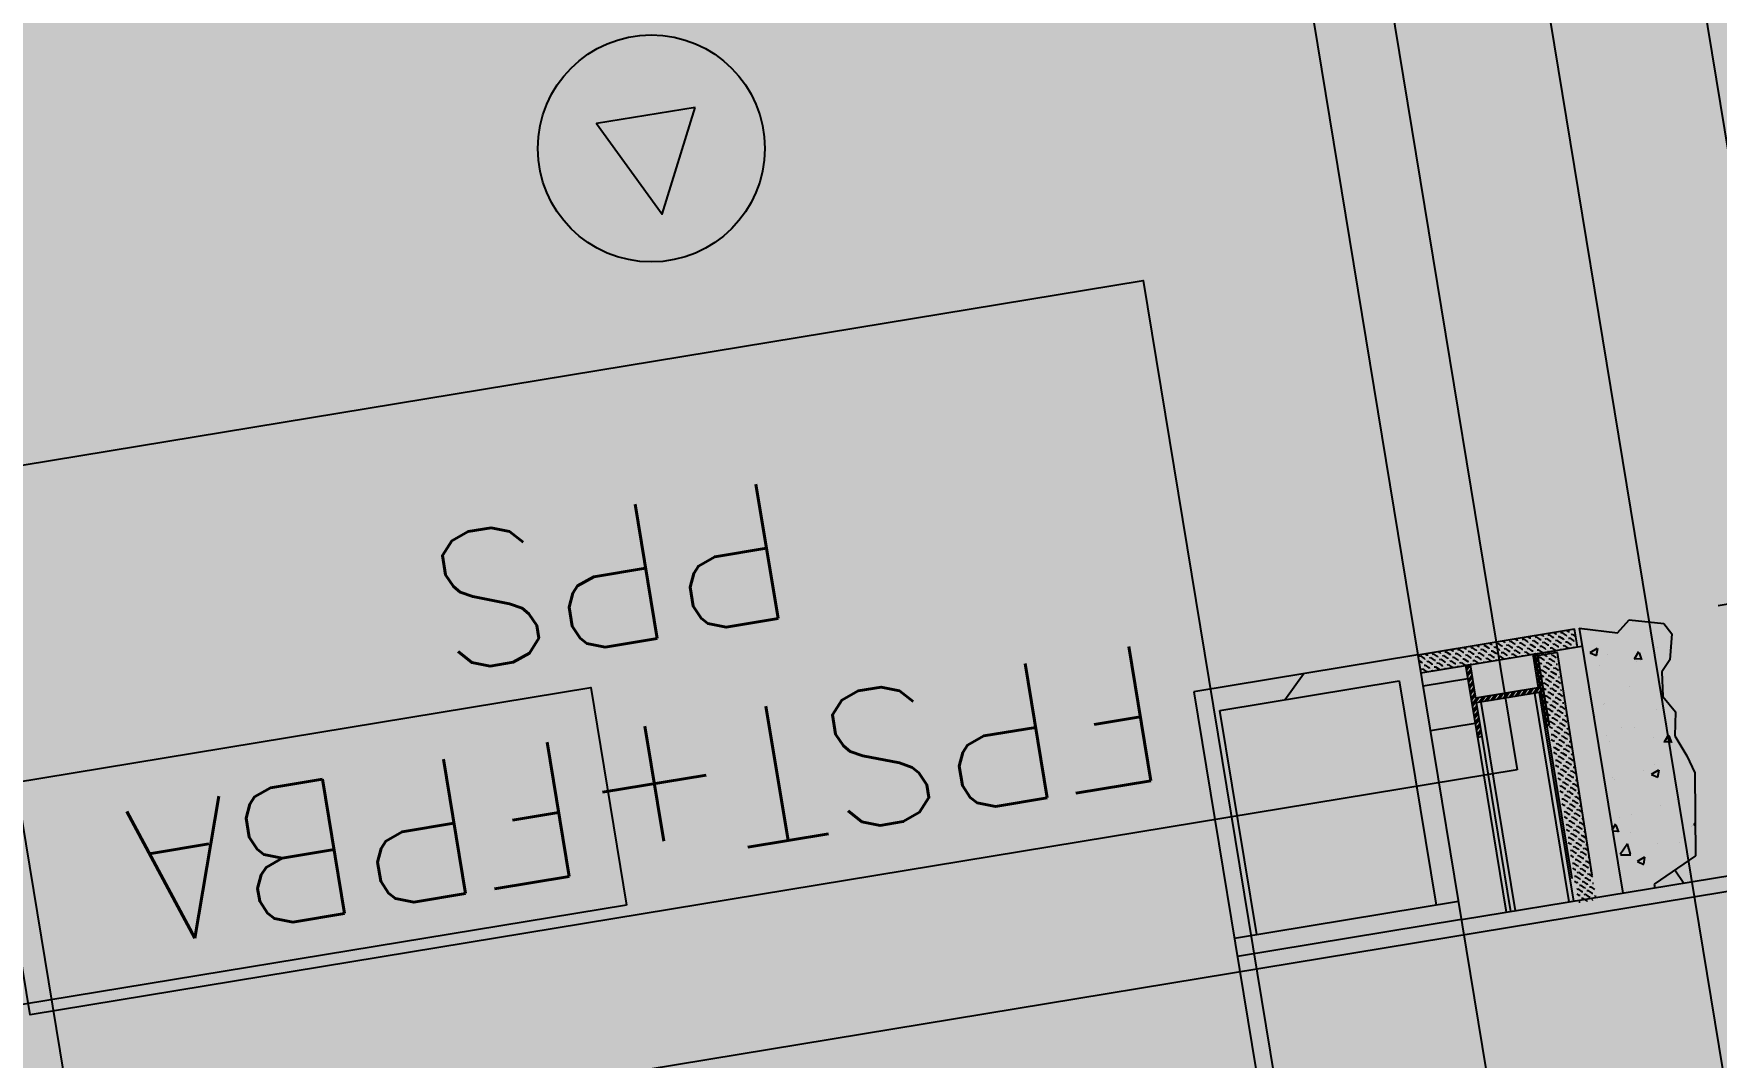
# Model space of a CAD drawing. Header units: millimetres. Extents: x 33240 to 33395, y 51607 to 51720.
# Drawn here: x 33275.736 to 33277.59, y 51683.737 to 51684.864 of the extents above; entities that cross this region are included whole.
import ezdxf
from ezdxf.enums import TextEntityAlignment as Align

# ---------------------------------------------------------------- set-up
doc = ezdxf.new("R2010")
doc.units = ezdxf.units.MM
doc.header["$LTSCALE"] = 0.3
doc.header["$MEASUREMENT"] = 0
doc.header["$PDMODE"] = 34
doc.header["$PDSIZE"] = 0.3
doc.linetypes.add('ACAD_ISO04W100', pattern=[30, 24, -3, 0, -3])
doc.layers.get('0').update_dxf_attribs({"linetype": 'CONTINUOUS'})
doc.layers.get('DEFPOINTS').update_dxf_attribs({"linetype": 'CONTINUOUS'})
for name, color, linetype in [('07-REVT-SOL', 8, 'CONTINUOUS'), ('08-EQUI-MEUBLE-PROJ-01', 11, 'CONTINUOUS'), ('09-COT-MEUBLE-01', 4, 'CONTINUOUS'), ('10-ANN-TEXTE', 3, 'CONTINUOUS'), ('15-PLAF-TECHN-TEMPORAIRE', 113, 'CONTINUOUS')]:
    doc.layers.add(name, color=color, linetype=linetype)
doc.styles.add('ANN', font='romans.shx')
doc.styles.add('COT', font='romans.shx')
doc.dimstyles.new('COT-MEUBLE-50eme', dxfattribs={"dimtxt": 0.12, "dimasz": 0.11, "dimexe": 0, "dimexo": 0, "dimgap": 0.05, "dimtad": 1, "dimzin": 4, "dimdsep": 46, "dimtxsty": 'COT', "dimblk1": 'COTBLOC', "dimblk2": 'COTBLOC', "dimsah": 1, "dimcen": -0.1, "dimse1": 1, "dimse2": 1, "dimadec": 0, "dimazin": 0, "dimtfac": 1, "dimtmove": 2, "dimatfit": 3, "dimldrblk": 'COTBLOC', "dimfxl": 1, "dimtolj": 1, "dimarcsym": 0})

# ---------------------------------------------------------------- blocks, each defined once
blk = doc.blocks.new('COTBLOC')
for p, q in [((0, -1.3608), (0, 1.3608)), ((-0.76, 0), (-0.99, 0)), ((0, 0), (-0.76, 0)), ((0, 0), (0.76, 0)), ((0.76, 0), (0.99, 0))]:
    blk.add_line(p, q)
at = {"const_width": 0.15}
blk.add_lwpolyline([(-0.1, 0, 1), (0.1, 0, 1)], format="xyb", close=True, dxfattribs=at)
blk = doc.blocks.new('*D226')
at = {"layer": '09-COT-MEUBLE-01', "color": 0, "lineweight": -2, "ltscale": 10}
blk.add_line((33277.5788, 51685.236), (33277.7218, 51684.3677), dxfattribs=at)
at = {"layer": 'DEFPOINTS', "color": 0, "ltscale": 10}
for p in [(33277.2599, 51685.295), (33277.7396, 51684.2591), (33277.4386, 51684.2096)]:
    blk.add_point(p, dxfattribs=at)
at = {"layer": '09-COT-MEUBLE-01', "color": 0, "lineweight": -2, "ltscale": 10, "xscale": 0.11, "yscale": 0.11, "zscale": 0.11}
for p, rotation in [((33277.5609, 51685.3445), 99.35057366828116), ((33277.7396, 51684.2591), 279.3505736682811)]:
    blk.add_blockref('COTBLOC', p, dxfattribs=dict(at, rotation=rotation))
at = {"layer": '09-COT-MEUBLE-01', "color": 0, "ltscale": 10, "insert": (33277.7588, 51684.8197), "char_height": 0.12, "attachment_point": 5, "rotation": 279.3506, "style": 'COT'}
blk.add_mtext('\\A1;1.10', dxfattribs=at)

msp = doc.modelspace()

# ---------------------------------------------------------------- hatches: boundary and pattern name
at = {"layer": '07-REVT-SOL'}
h = msp.add_hatch(dxfattribs=at)
h.set_pattern_fill('CROSS', color=30, style=0)
h.set_pattern_definition([(189.35057367, (57785.36794, 108093.83487), (-0.2060594638, -0.2872968802), [0.125, -0.375]), (279.35057367, (57785.29612, 108093.88639), (0.2872968802, -0.2060594638), [0.125, -0.375])])
edge = h.paths.add_edge_path()
edge.add_line((33283.3783, 51687.0822), (33282.6443, 51691.5402))
edge.add_line((33282.6443, 51691.5402), (33270.1624, 51689.4848))
edge.add_line((33270.1624, 51689.4848), (33272.7213, 51673.9442))
edge.add_line((33272.7213, 51673.9442), (33273.8232, 51674.1256))
edge.add_line((33273.8232, 51674.1256), (33273.4532, 51676.3726))
edge.add_line((33273.4532, 51676.3726), (33279.4392, 51677.3582))
edge.add_line((33279.4392, 51677.3582), (33280.4429, 51671.2631))
edge.add_line((33280.4429, 51671.2631), (33280.6933, 51669.7425))
edge.add_line((33280.6933, 51669.7425), (33287.1828, 51670.8111))
edge.add_arc((33295.4983, 51677.4321), 10.6295, 146.69633, 218.5278, ccw=False)
edge.add_line((33286.6145, 51683.2685), (33287.3226, 51684.3289))
edge.add_line((33287.3226, 51684.3289), (33288.3032, 51685.5277))
edge.add_line((33288.3032, 51685.5277), (33286.1987, 51687.5466))
edge.add_line((33286.1987, 51687.5466), (33283.3783, 51687.0822))

# ---------------------------------------------------------------- linework, layer by layer
at = {"layer": '08-EQUI-MEUBLE-PROJ-01', "ltscale": 0.8}
for p, q in [((33277.039, 51685.5283), (33277.7118, 51681.4422)), ((33277.3879, 51684.1786), (33277.3898, 51684.1813)), ((33277.3883, 51684.1764), (33277.3921, 51684.1816)), ((33277.4149, 51684.183), (33277.3902, 51684.1789)), ((33277.261, 51684.1803), (33277.0143, 51684.1397)), ((33277.3136, 51684.1687), (33277.3266, 51684.0898)), ((33277.3141, 51684.1655), (33277.3167, 51684.1692)), ((33277.3144, 51684.1633), (33277.3186, 51684.1691)), ((33277.3152, 51684.1589), (33277.3193, 51684.1646)), ((33277.3185, 51684.1695), (33277.3242, 51684.135)), ((33277.3876, 51684.1809), (33277.3937, 51684.1439)), ((33277.389, 51684.172), (33277.3932, 51684.1777)), ((33277.3894, 51684.1697), (33277.3935, 51684.1755)), ((33277.3901, 51684.1653), (33277.3942, 51684.1711)), ((33277.3902, 51684.1789), (33277.4305, 51683.9342)), ((33277.3905, 51684.1631), (33277.3946, 51684.1688)), ((33277.3912, 51684.1587), (33277.3953, 51684.1644)), ((33277.043, 51684.1191), (33277.2404, 51684.1516)), ((33277.1146, 51684.1309), (33277.1352, 51684.1596)), ((33277.2404, 51684.1516), (33277.281, 51683.9049)), ((33277.316, 51684.1539), (33277.2667, 51684.1458)), ((33277.3155, 51684.1567), (33277.3197, 51684.1624)), ((33277.3163, 51684.1522), (33277.3204, 51684.158)), ((33277.3166, 51684.15), (33277.3208, 51684.1558)), ((33277.3174, 51684.1456), (33277.3215, 51684.1513)), ((33277.3177, 51684.1434), (33277.3219, 51684.1491)), ((33277.3185, 51684.1389), (33277.3226, 51684.1447)), ((33277.3903, 51684.1383), (33277.3979, 51684.1489)), ((33277.3916, 51684.1565), (33277.3957, 51684.1622)), ((33277.3923, 51684.152), (33277.3964, 51684.1578)), ((33277.3927, 51684.1498), (33277.3968, 51684.1556)), ((33277.3934, 51684.1454), (33277.3975, 51684.1511)), ((33277.3945, 51684.1387), (33277.3986, 51684.1445)), ((33277.0143, 51684.1397), (33277.1605, 51683.2517)), ((33277.3188, 51684.1367), (33277.3229, 51684.1425)), ((33277.3196, 51684.1323), (33277.3237, 51684.138)), ((33277.3199, 51684.1301), (33277.324, 51684.1358)), ((33277.3206, 51684.1256), (33277.3257, 51684.1327)), ((33277.321, 51684.1234), (33277.3279, 51684.1331)), ((33277.3242, 51684.135), (33277.3246, 51684.1325)), ((33277.3937, 51684.1439), (33277.3246, 51684.1325)), ((33277.3945, 51684.139), (33277.3254, 51684.1276)), ((33277.3254, 51684.1276), (33277.3315, 51684.0906)), ((33277.3282, 51684.1281), (33277.3324, 51684.1338)), ((33277.3303, 51684.1284), (33277.3682, 51683.8985)), ((33277.3305, 51684.1284), (33277.3346, 51684.1342)), ((33277.3349, 51684.1292), (33277.339, 51684.1349)), ((33277.3371, 51684.1295), (33277.3412, 51684.1353)), ((33277.3415, 51684.1302), (33277.3456, 51684.136)), ((33277.3437, 51684.1306), (33277.3479, 51684.1364)), ((33277.3482, 51684.1313), (33277.3523, 51684.1371)), ((33277.3504, 51684.1317), (33277.3545, 51684.1375)), ((33277.3548, 51684.1324), (33277.3589, 51684.1382)), ((33277.357, 51684.1328), (33277.3612, 51684.1385)), ((33277.3615, 51684.1335), (33277.3656, 51684.1393)), ((33277.3637, 51684.1339), (33277.3678, 51684.1396)), ((33277.3681, 51684.1346), (33277.3722, 51684.1404)), ((33277.3703, 51684.135), (33277.3744, 51684.1407)), ((33277.3748, 51684.1357), (33277.3789, 51684.1415)), ((33277.377, 51684.1361), (33277.3811, 51684.1418)), ((33277.3814, 51684.1368), (33277.3855, 51684.1426)), ((33277.3836, 51684.1372), (33277.3877, 51684.1429)), ((33277.388, 51684.1379), (33277.3922, 51684.1437)), ((33277.3895, 51684.1382), (33277.4274, 51683.9083)), ((33277.3945, 51684.139), (33277.4006, 51684.102)), ((33277.3949, 51684.1365), (33277.399, 51684.1423)), ((33277.3956, 51684.1321), (33277.3997, 51684.1378)), ((33277.396, 51684.1299), (33277.4001, 51684.1356)), ((33277.3967, 51684.1254), (33277.4008, 51684.1312)), ((33277.3971, 51684.1232), (33277.4012, 51684.129)), ((33277.0836, 51683.8724), (33277.043, 51684.1191)), ((33277.3217, 51684.119), (33277.3259, 51684.1247)), ((33277.3221, 51684.1168), (33277.3262, 51684.1225)), ((33277.3228, 51684.1124), (33277.327, 51684.1181)), ((33277.3232, 51684.1101), (33277.3273, 51684.1159)), ((33277.3239, 51684.1057), (33277.3281, 51684.1115)), ((33277.3243, 51684.1035), (33277.3284, 51684.1092)), ((33277.3978, 51684.1188), (33277.4019, 51684.1245)), ((33277.3982, 51684.1166), (33277.4023, 51684.1223)), ((33277.3989, 51684.1122), (33277.403, 51684.1179)), ((33277.3992, 51684.1099), (33277.4034, 51684.1157)), ((33277.4, 51684.1055), (33277.4041, 51684.1113)), ((33277.4003, 51684.1033), (33277.4045, 51684.109)), ((33277.3241, 51684.1046), (33277.2748, 51684.0965)), ((33277.325, 51684.0991), (33277.3291, 51684.1048)), ((33277.3254, 51684.0969), (33277.3295, 51684.1026)), ((33277.3261, 51684.0924), (33277.3302, 51684.0982)), ((33277.3265, 51684.0902), (33277.3306, 51684.096)), ((33277.3266, 51684.0898), (33277.3315, 51684.0906)), ((33277.3266, 51684.0898), (33277.3583, 51683.8969)), ((33277.3306, 51684.0904), (33277.3313, 51684.0915)), ((33277.3315, 51684.0906), (33277.3632, 51683.8977)), ((33277.4006, 51684.102), (33277.4055, 51684.1028)), ((33277.4006, 51684.102), (33277.4323, 51683.9091)), ((33277.4037, 51684.1025), (33277.4052, 51684.1046)), ((33277.3091, 51683.8888), (33277.6545, 51683.9457)), ((33277.059, 51683.8684), (33277.3057, 51683.909)), ((33277.0622, 51683.8486), (33277.3089, 51683.8892))]:
    msp.add_line(p, q, dxfattribs=at)
at = {"layer": '08-EQUI-MEUBLE-PROJ-01', "color": 8, "ltscale": 0.8}
for p, q in [((33277.4809, 51684.2046), (33277.4939, 51684.2187)), ((33277.4939, 51684.2187), (33277.5319, 51684.2149)), ((33277.261, 51684.1803), (33277.4336, 51684.2088)), ((33277.3824, 51684.2003), (33277.3843, 51684.199)), ((33277.3902, 51684.1999), (33277.3914, 51684.2001)), ((33277.3914, 51684.2002), (33277.3955, 51684.1972)), ((33277.3966, 51684.2027), (33277.3984, 51684.2013)), ((33277.3985, 51684.2013), (33277.3998, 51684.2015)), ((33277.4043, 51684.2022), (33277.4056, 51684.2024)), ((33277.4055, 51684.2025), (33277.4097, 51684.1995)), ((33277.4097, 51684.1995), (33277.411, 51684.1997)), ((33277.4108, 51684.205), (33277.4126, 51684.2037)), ((33277.4127, 51684.2036), (33277.4139, 51684.2038)), ((33277.4156, 51684.2004), (33277.4168, 51684.2006)), ((33277.4167, 51684.2007), (33277.4209, 51684.1978)), ((33277.4185, 51684.2045), (33277.4198, 51684.2048)), ((33277.4197, 51684.2048), (33277.4238, 51684.2019)), ((33277.4239, 51684.2018), (33277.4252, 51684.202)), ((33277.425, 51684.2073), (33277.4268, 51684.206)), ((33277.4269, 51684.2059), (33277.4281, 51684.2061)), ((33277.4297, 51684.2028), (33277.431, 51684.203)), ((33277.4309, 51684.203), (33277.4351, 51684.2001)), ((33277.4327, 51684.2069), (33277.4339, 51684.2071)), ((33277.4369, 51684.189), (33277.4336, 51684.2088)), ((33277.4339, 51684.2072), (33277.4339, 51684.2072)), ((33277.4386, 51684.2096), (33277.4866, 51683.918)), ((33277.4386, 51684.2096), (33277.4809, 51684.2046)), ((33277.5189, 51684.2007), (33277.5189, 51684.2007)), ((33277.5319, 51684.2149), (33277.5409, 51684.2034)), ((33277.5409, 51684.2034), (33277.5385, 51684.1748)), ((33277.261, 51684.1803), (33277.3103, 51684.1884)), ((33277.2642, 51684.1606), (33277.4369, 51684.189)), ((33277.2642, 51684.1606), (33277.4369, 51684.189)), ((33277.269, 51684.1816), (33277.2708, 51684.1803)), ((33277.2767, 51684.1812), (33277.278, 51684.1814)), ((33277.2779, 51684.1815), (33277.2821, 51684.1785)), ((33277.2832, 51684.184), (33277.285, 51684.1827)), ((33277.2851, 51684.1826), (33277.2863, 51684.1828)), ((33277.2909, 51684.1835), (33277.2922, 51684.1837)), ((33277.2921, 51684.1838), (33277.2962, 51684.1809)), ((33277.2974, 51684.1863), (33277.2992, 51684.185)), ((33277.2993, 51684.1849), (33277.3005, 51684.1851)), ((33277.3021, 51684.1817), (33277.3034, 51684.1819)), ((33277.3033, 51684.182), (33277.3075, 51684.1791)), ((33277.3051, 51684.1859), (33277.3064, 51684.1861)), ((33277.3063, 51684.1862), (33277.3104, 51684.1832)), ((33277.3105, 51684.1831), (33277.3117, 51684.1833)), ((33277.3115, 51684.1886), (33277.3134, 51684.1873)), ((33277.3134, 51684.1872), (33277.3147, 51684.1874)), ((33277.3163, 51684.1841), (33277.3176, 51684.1843)), ((33277.3175, 51684.1844), (33277.3216, 51684.1814)), ((33277.3193, 51684.1882), (33277.3205, 51684.1884)), ((33277.3205, 51684.1885), (33277.3246, 51684.1855)), ((33277.3217, 51684.1813), (33277.3229, 51684.1815)), ((33277.3247, 51684.1855), (33277.3259, 51684.1857)), ((33277.3257, 51684.191), (33277.3276, 51684.1897)), ((33277.3275, 51684.1823), (33277.3288, 51684.1825)), ((33277.3276, 51684.1896), (33277.3289, 51684.1898)), ((33277.3287, 51684.1826), (33277.3328, 51684.1796)), ((33277.3305, 51684.1864), (33277.3317, 51684.1866)), ((33277.3317, 51684.1867), (33277.3358, 51684.1837)), ((33277.3335, 51684.1905), (33277.3347, 51684.1907)), ((33277.3346, 51684.1908), (33277.3388, 51684.1879)), ((33277.3359, 51684.1837), (33277.3371, 51684.1839)), ((33277.3388, 51684.1878), (33277.3401, 51684.188)), ((33277.3399, 51684.1933), (33277.3417, 51684.192)), ((33277.3417, 51684.1846), (33277.343, 51684.1848)), ((33277.3418, 51684.1919), (33277.343, 51684.1921)), ((33277.3429, 51684.1849), (33277.347, 51684.182)), ((33277.3447, 51684.1887), (33277.3459, 51684.189)), ((33277.3459, 51684.189), (33277.35, 51684.1861)), ((33277.3471, 51684.1819), (33277.3483, 51684.1821)), ((33277.3476, 51684.1929), (33277.3489, 51684.1931)), ((33277.3488, 51684.1932), (33277.3529, 51684.1902)), ((33277.3501, 51684.186), (33277.3513, 51684.1862)), ((33277.3529, 51684.1828), (33277.3542, 51684.183)), ((33277.353, 51684.1901), (33277.3543, 51684.1903)), ((33277.3541, 51684.1957), (33277.3559, 51684.1943)), ((33277.3541, 51684.1831), (33277.3582, 51684.1802)), ((33277.3559, 51684.187), (33277.3571, 51684.1872)), ((33277.356, 51684.1942), (33277.3572, 51684.1945)), ((33277.3571, 51684.1872), (33277.3612, 51684.1843)), ((33277.3588, 51684.1911), (33277.3601, 51684.1913)), ((33277.36, 51684.1914), (33277.3642, 51684.1884)), ((33277.3613, 51684.1842), (33277.3625, 51684.1844)), ((33277.3618, 51684.1952), (33277.3631, 51684.1954)), ((33277.363, 51684.1955), (33277.3671, 51684.1925)), ((33277.3641, 51684.181), (33277.3654, 51684.1812)), ((33277.3642, 51684.1883), (33277.3655, 51684.1885)), ((33277.3653, 51684.1813), (33277.3695, 51684.1784)), ((33277.3671, 51684.1852), (33277.3684, 51684.1854)), ((33277.3672, 51684.1925), (33277.3684, 51684.1927)), ((33277.3682, 51684.198), (33277.3701, 51684.1967)), ((33277.3683, 51684.1855), (33277.3724, 51684.1825)), ((33277.3701, 51684.1966), (33277.3714, 51684.1968)), ((33277.3701, 51684.1893), (33277.3713, 51684.1895)), ((33277.3713, 51684.1896), (33277.3754, 51684.1866)), ((33277.3725, 51684.1824), (33277.3737, 51684.1826)), ((33277.373, 51684.1934), (33277.3743, 51684.1936)), ((33277.3742, 51684.1937), (33277.3783, 51684.1907)), ((33277.3754, 51684.1865), (33277.3767, 51684.1867)), ((33277.376, 51684.1975), (33277.3772, 51684.1977)), ((33277.3772, 51684.1978), (33277.3813, 51684.1949)), ((33277.3783, 51684.1834), (33277.3796, 51684.1836)), ((33277.3784, 51684.1907), (33277.3797, 51684.1909)), ((33277.3795, 51684.1837), (33277.3836, 51684.1807)), ((33277.3813, 51684.1875), (33277.3825, 51684.1877)), ((33277.3814, 51684.1948), (33277.3826, 51684.195)), ((33277.3825, 51684.1878), (33277.3866, 51684.1848)), ((33277.3842, 51684.1916), (33277.3855, 51684.1918)), ((33277.3843, 51684.1989), (33277.3856, 51684.1991)), ((33277.3854, 51684.1919), (33277.3896, 51684.189)), ((33277.3867, 51684.1847), (33277.3879, 51684.1849)), ((33277.3872, 51684.1957), (33277.3885, 51684.196)), ((33277.3876, 51684.1809), (33277.3925, 51684.1817)), ((33277.3884, 51684.196), (33277.3925, 51684.1931)), ((33277.3895, 51684.1816), (33277.3908, 51684.1818)), ((33277.3896, 51684.1889), (33277.3909, 51684.1891)), ((33277.3907, 51684.1819), (33277.3912, 51684.1815)), ((33277.3925, 51684.1857), (33277.3938, 51684.1859)), ((33277.3925, 51684.1817), (33277.4055, 51684.1028)), ((33277.3926, 51684.193), (33277.3938, 51684.1932)), ((33277.3937, 51684.186), (33277.3978, 51684.183)), ((33277.3955, 51684.1971), (33277.3968, 51684.1973)), ((33277.3955, 51684.1898), (33277.3967, 51684.19)), ((33277.3966, 51684.1901), (33277.4008, 51684.1872)), ((33277.397, 51684.1818), (33277.3982, 51684.182)), ((33277.3979, 51684.1829), (33277.3991, 51684.1832)), ((33277.3981, 51684.1819), (33277.4022, 51684.179)), ((33277.3984, 51684.194), (33277.3997, 51684.1942)), ((33277.3996, 51684.1942), (33277.4037, 51684.1913)), ((33277.4008, 51684.1871), (33277.4021, 51684.1873)), ((33277.4014, 51684.1981), (33277.4026, 51684.1983)), ((33277.4026, 51684.1984), (33277.4067, 51684.1954)), ((33277.4037, 51684.1839), (33277.405, 51684.1841)), ((33277.4038, 51684.1912), (33277.4051, 51684.1914)), ((33277.4044, 51684.1837), (33277.4052, 51684.1831)), ((33277.4049, 51684.1842), (33277.4054, 51684.1838)), ((33277.4053, 51684.1831), (33277.4066, 51684.1833)), ((33277.4067, 51684.188), (33277.4079, 51684.1882)), ((33277.4068, 51684.1953), (33277.408, 51684.1955)), ((33277.4079, 51684.1883), (33277.412, 51684.1854)), ((33277.4096, 51684.1922), (33277.4109, 51684.1924)), ((33277.4108, 51684.1925), (33277.415, 51684.1895)), ((33277.4111, 51684.1841), (33277.4123, 51684.1843)), ((33277.4121, 51684.1853), (33277.4133, 51684.1855)), ((33277.4123, 51684.1842), (33277.4124, 51684.1842)), ((33277.4126, 51684.1963), (33277.4138, 51684.1965)), ((33277.4138, 51684.1966), (33277.4179, 51684.1936)), ((33277.4531, 51683.9379), (33277.4149, 51684.183)), ((33277.415, 51684.1894), (33277.4163, 51684.1896)), ((33277.4179, 51684.1862), (33277.4191, 51684.1864)), ((33277.418, 51684.1935), (33277.4192, 51684.1937)), ((33277.4191, 51684.1865), (33277.4196, 51684.1862)), ((33277.4209, 51684.1977), (33277.4222, 51684.1979)), ((33277.4209, 51684.1904), (33277.4221, 51684.1906)), ((33277.422, 51684.1907), (33277.4262, 51684.1877)), ((33277.4238, 51684.1945), (33277.4251, 51684.1947)), ((33277.425, 51684.1948), (33277.4291, 51684.1918)), ((33277.4262, 51684.1876), (33277.4275, 51684.1878)), ((33277.4268, 51684.1986), (33277.428, 51684.1988)), ((33277.428, 51684.1989), (33277.4321, 51684.196)), ((33277.4292, 51684.1917), (33277.4304, 51684.1919)), ((33277.4321, 51684.1886), (33277.4333, 51684.1888)), ((33277.4322, 51684.1959), (33277.4334, 51684.1961)), ((33277.4333, 51684.1889), (33277.4338, 51684.1885)), ((33277.435, 51684.1927), (33277.4363, 51684.1929)), ((33277.4362, 51684.193), (33277.4362, 51684.193)), ((33277.4369, 51684.189), (33277.4418, 51684.1898)), ((33277.4508, 51684.1829), (33277.459, 51684.1877)), ((33277.4508, 51684.1827), (33277.4577, 51684.1795)), ((33277.4578, 51684.1796), (33277.4591, 51684.1876)), ((33277.4996, 51684.1759), (33277.5044, 51684.1841)), ((33277.5077, 51684.175), (33277.505, 51684.1826)), ((33277.5248, 51684.1889), (33277.5248, 51684.1889)), ((33277.5378, 51684.1885), (33277.5378, 51684.1885)), ((33277.262, 51684.1742), (33277.2649, 51684.1721)), ((33277.2626, 51684.1789), (33277.2638, 51684.1791)), ((33277.263, 51684.168), (33277.2633, 51684.1681)), ((33277.2638, 51684.1792), (33277.2679, 51684.1762)), ((33277.2642, 51684.1606), (33277.3136, 51684.1687)), ((33277.2649, 51684.1647), (33277.2662, 51684.1649)), ((33277.265, 51684.172), (33277.2662, 51684.1722)), ((33277.2661, 51684.165), (33277.2702, 51684.162)), ((33277.2679, 51684.1761), (33277.2692, 51684.1763)), ((33277.2679, 51684.1688), (33277.2691, 51684.169)), ((33277.269, 51684.1691), (33277.2732, 51684.1662)), ((33277.2708, 51684.1729), (33277.2721, 51684.1732)), ((33277.2709, 51684.1802), (33277.2722, 51684.1804)), ((33277.272, 51684.1732), (33277.2761, 51684.1703)), ((33277.2732, 51684.1661), (33277.2745, 51684.1663)), ((33277.2738, 51684.1771), (33277.275, 51684.1773)), ((33277.275, 51684.1774), (33277.2791, 51684.1744)), ((33277.2761, 51684.1629), (33277.2774, 51684.1631)), ((33277.2762, 51684.1702), (33277.2775, 51684.1704)), ((33277.2773, 51684.1632), (33277.2778, 51684.1628)), ((33277.2791, 51684.167), (33277.2803, 51684.1672)), ((33277.2792, 51684.1743), (33277.2804, 51684.1745)), ((33277.2803, 51684.1673), (33277.2844, 51684.1644)), ((33277.282, 51684.1712), (33277.2833, 51684.1714)), ((33277.2821, 51684.1784), (33277.2834, 51684.1787)), ((33277.2832, 51684.1714), (33277.2874, 51684.1685)), ((33277.2845, 51684.1643), (33277.2857, 51684.1645)), ((33277.285, 51684.1753), (33277.2863, 51684.1755)), ((33277.2862, 51684.1756), (33277.2903, 51684.1726)), ((33277.2874, 51684.1684), (33277.2887, 51684.1686)), ((33277.288, 51684.1794), (33277.2892, 51684.1796)), ((33277.2891, 51684.1797), (33277.2933, 51684.1767)), ((33277.2903, 51684.1652), (33277.2915, 51684.1654)), ((33277.2904, 51684.1725), (33277.2916, 51684.1727)), ((33277.2915, 51684.1655), (33277.292, 51684.1652)), ((33277.2933, 51684.1767), (33277.2946, 51684.1769)), ((33277.2933, 51684.1694), (33277.2945, 51684.1696)), ((33277.2944, 51684.1697), (33277.2986, 51684.1667)), ((33277.2962, 51684.1735), (33277.2975, 51684.1737)), ((33277.2963, 51684.1808), (33277.2976, 51684.181)), ((33277.2974, 51684.1738), (33277.3015, 51684.1708)), ((33277.2986, 51684.1666), (33277.2999, 51684.1668)), ((33277.2992, 51684.1776), (33277.3004, 51684.1778)), ((33277.3004, 51684.1779), (33277.3045, 51684.1749)), ((33277.3016, 51684.1707), (33277.3028, 51684.1709)), ((33277.3045, 51684.1676), (33277.3057, 51684.1678)), ((33277.3046, 51684.1749), (33277.3058, 51684.1751)), ((33277.3057, 51684.1679), (33277.3062, 51684.1675)), ((33277.3074, 51684.1717), (33277.3087, 51684.1719)), ((33277.3075, 51684.179), (33277.3088, 51684.1792)), ((33277.3086, 51684.172), (33277.3127, 51684.169)), ((33277.3104, 51684.1758), (33277.3116, 51684.176)), ((33277.3116, 51684.1761), (33277.3157, 51684.1732)), ((33277.3128, 51684.1689), (33277.3141, 51684.1691)), ((33277.3134, 51684.1799), (33277.3146, 51684.1802)), ((33277.3185, 51684.1695), (33277.3136, 51684.1687)), ((33277.3145, 51684.1802), (33277.3187, 51684.1773)), ((33277.3158, 51684.1731), (33277.317, 51684.1733)), ((33277.3186, 51684.1699), (33277.3199, 51684.1701)), ((33277.3187, 51684.1772), (33277.32, 51684.1774)), ((33277.3198, 51684.1702), (33277.3203, 51684.1698)), ((33277.3216, 51684.174), (33277.3229, 51684.1742)), ((33277.3228, 51684.1743), (33277.3269, 51684.1714)), ((33277.3246, 51684.1782), (33277.3258, 51684.1784)), ((33277.3258, 51684.1784), (33277.3299, 51684.1755)), ((33277.327, 51684.1713), (33277.3282, 51684.1715)), ((33277.33, 51684.1754), (33277.3312, 51684.1756)), ((33277.3328, 51684.1722), (33277.3341, 51684.1724)), ((33277.3329, 51684.1795), (33277.3342, 51684.1797)), ((33277.334, 51684.1725), (33277.3345, 51684.1722)), ((33277.3358, 51684.1764), (33277.337, 51684.1766)), ((33277.337, 51684.1767), (33277.3411, 51684.1737)), ((33277.3387, 51684.1805), (33277.34, 51684.1807)), ((33277.3399, 51684.1808), (33277.3441, 51684.1778)), ((33277.3412, 51684.1736), (33277.3424, 51684.1738)), ((33277.3441, 51684.1777), (33277.3454, 51684.1779)), ((33277.347, 51684.1746), (33277.3483, 51684.1748)), ((33277.3482, 51684.1749), (33277.3487, 51684.1745)), ((33277.35, 51684.1787), (33277.3512, 51684.1789)), ((33277.3512, 51684.179), (33277.3553, 51684.176)), ((33277.3553, 51684.1759), (33277.3566, 51684.1761)), ((33277.3583, 51684.1801), (33277.3596, 51684.1803)), ((33277.3612, 51684.1769), (33277.3624, 51684.1771)), ((33277.3624, 51684.1772), (33277.3629, 51684.1768)), ((33277.3695, 51684.1783), (33277.3708, 51684.1785)), ((33277.3754, 51684.1792), (33277.3766, 51684.1794)), ((33277.3765, 51684.1795), (33277.3771, 51684.1792)), ((33277.3837, 51684.1806), (33277.385, 51684.1808)), ((33277.394, 51684.1776), (33277.3952, 51684.1778)), ((33277.394, 51684.1723), (33277.3963, 51684.1707)), ((33277.3949, 51684.1669), (33277.4031, 51684.1176)), ((33277.3952, 51684.1778), (33277.3993, 51684.1748)), ((33277.3963, 51684.1635), (33277.3976, 51684.1637)), ((33277.3964, 51684.1708), (33277.3977, 51684.171)), ((33277.3975, 51684.1636), (33277.4016, 51684.1606)), ((33277.3993, 51684.1676), (33277.4005, 51684.1678)), ((33277.3994, 51684.1749), (33277.4006, 51684.1751)), ((33277.4005, 51684.1677), (33277.4046, 51684.1648)), ((33277.4023, 51684.179), (33277.4036, 51684.1792)), ((33277.4023, 51684.1717), (33277.4035, 51684.1719)), ((33277.4034, 51684.1719), (33277.4075, 51684.1689)), ((33277.4047, 51684.1648), (33277.4059, 51684.165)), ((33277.4052, 51684.1758), (33277.4065, 51684.1761)), ((33277.4064, 51684.176), (33277.4105, 51684.173)), ((33277.4076, 51684.169), (33277.4089, 51684.1692)), ((33277.4082, 51684.18), (33277.4094, 51684.1802)), ((33277.4093, 51684.1801), (33277.4135, 51684.1772)), ((33277.4105, 51684.1658), (33277.4118, 51684.166)), ((33277.4106, 51684.1731), (33277.4118, 51684.1733)), ((33277.4117, 51684.1659), (33277.4158, 51684.163)), ((33277.4135, 51684.1699), (33277.4147, 51684.1701)), ((33277.4146, 51684.1701), (33277.4147, 51684.17)), ((33277.4613, 51684.1688), (33277.4613, 51684.1688)), ((33277.4704, 51684.1803), (33277.4704, 51684.1803)), ((33277.4992, 51684.1758), (33277.5068, 51684.1763)), ((33277.5021, 51684.1728), (33277.5021, 51684.1728)), ((33277.5385, 51684.1748), (33277.5296, 51684.1618)), ((33277.2703, 51684.1619), (33277.2715, 51684.1621)), ((33277.3964, 51684.1582), (33277.3987, 51684.1565)), ((33277.3987, 51684.1493), (33277.3999, 51684.1495)), ((33277.3987, 51684.144), (33277.401, 51684.1423)), ((33277.3988, 51684.1566), (33277.4, 51684.1568)), ((33277.3998, 51684.1494), (33277.404, 51684.1465)), ((33277.4016, 51684.1534), (33277.4029, 51684.1536)), ((33277.4017, 51684.1607), (33277.403, 51684.1609)), ((33277.4028, 51684.1536), (33277.4069, 51684.1506)), ((33277.404, 51684.1465), (33277.4053, 51684.1467)), ((33277.4046, 51684.1575), (33277.4058, 51684.1577)), ((33277.4057, 51684.1577), (33277.4099, 51684.1547)), ((33277.407, 51684.1507), (33277.4083, 51684.1509)), ((33277.4075, 51684.1617), (33277.4088, 51684.1619)), ((33277.4087, 51684.1618), (33277.4128, 51684.1589)), ((33277.4099, 51684.1475), (33277.4111, 51684.1477)), ((33277.41, 51684.1548), (33277.4112, 51684.155)), ((33277.411, 51684.1476), (33277.4152, 51684.1447)), ((33277.4128, 51684.1516), (33277.4141, 51684.1518)), ((33277.4129, 51684.1589), (33277.4142, 51684.1591)), ((33277.414, 51684.1518), (33277.4181, 51684.1488)), ((33277.4153, 51684.1447), (33277.4165, 51684.1449)), ((33277.4158, 51684.1557), (33277.417, 51684.1559)), ((33277.417, 51684.1559), (33277.417, 51684.1559)), ((33277.4941, 51684.1459), (33277.4941, 51684.1459)), ((33277.5248, 51684.1552), (33277.5248, 51684.1552)), ((33277.5296, 51684.1618), (33277.5309, 51684.1343)), ((33277.5302, 51684.147), (33277.5302, 51684.147)), ((33277.401, 51684.1351), (33277.4023, 51684.1353)), ((33277.401, 51684.1298), (33277.4033, 51684.1282)), ((33277.4011, 51684.1424), (33277.4023, 51684.1426)), ((33277.4022, 51684.1353), (33277.4063, 51684.1323)), ((33277.4034, 51684.1282), (33277.4047, 51684.1284)), ((33277.404, 51684.1392), (33277.4052, 51684.1394)), ((33277.4051, 51684.1394), (33277.4093, 51684.1364)), ((33277.4064, 51684.1324), (33277.4076, 51684.1326)), ((33277.4069, 51684.1434), (33277.4082, 51684.1436)), ((33277.4081, 51684.1435), (33277.4122, 51684.1405)), ((33277.4093, 51684.1365), (33277.4106, 51684.1367)), ((33277.4093, 51684.1292), (33277.4105, 51684.1294)), ((33277.4104, 51684.1293), (33277.4145, 51684.1264)), ((33277.4122, 51684.1333), (33277.4135, 51684.1335)), ((33277.4123, 51684.1406), (33277.4136, 51684.1408)), ((33277.4134, 51684.1335), (33277.4175, 51684.1305)), ((33277.4146, 51684.1264), (33277.4159, 51684.1266)), ((33277.4152, 51684.1374), (33277.4164, 51684.1376)), ((33277.4163, 51684.1376), (33277.4205, 51684.1346)), ((33277.4176, 51684.1306), (33277.4188, 51684.1308)), ((33277.4181, 51684.1416), (33277.4193, 51684.1418)), ((33277.4193, 51684.1417), (33277.4194, 51684.1417)), ((33277.4205, 51684.1274), (33277.4217, 51684.1276)), ((33277.4216, 51684.1275), (33277.4217, 51684.1275)), ((33277.4657, 51684.1256), (33277.4657, 51684.1256)), ((33277.4666, 51684.1269), (33277.4666, 51684.1269)), ((33277.5309, 51684.1343), (33277.5447, 51684.1176)), ((33277.4033, 51684.1209), (33277.4046, 51684.1211)), ((33277.4034, 51684.1156), (33277.4057, 51684.114)), ((33277.4045, 51684.1211), (33277.4086, 51684.1181)), ((33277.4057, 51684.1068), (33277.4069, 51684.107)), ((33277.4058, 51684.114), (33277.407, 51684.1143)), ((33277.4063, 51684.1251), (33277.4075, 51684.1253)), ((33277.4068, 51684.1069), (33277.411, 51684.1039)), ((33277.4075, 51684.1252), (33277.4116, 51684.1222)), ((33277.4086, 51684.1109), (33277.4099, 51684.1111)), ((33277.4087, 51684.1182), (33277.41, 51684.1184)), ((33277.4098, 51684.111), (33277.4139, 51684.1081)), ((33277.4116, 51684.115), (33277.4128, 51684.1152)), ((33277.4117, 51684.1223), (33277.4129, 51684.1225)), ((33277.4128, 51684.1152), (33277.4169, 51684.1122)), ((33277.414, 51684.1081), (33277.4153, 51684.1083)), ((33277.4146, 51684.1191), (33277.4158, 51684.1193)), ((33277.4157, 51684.1193), (33277.4198, 51684.1163)), ((33277.417, 51684.1123), (33277.4182, 51684.1125)), ((33277.4175, 51684.1233), (33277.4188, 51684.1235)), ((33277.4187, 51684.1234), (33277.4228, 51684.1204)), ((33277.4198, 51684.1091), (33277.4211, 51684.1093)), ((33277.4199, 51684.1164), (33277.4212, 51684.1166)), ((33277.421, 51684.1092), (33277.4251, 51684.1063)), ((33277.4228, 51684.1132), (33277.424, 51684.1134)), ((33277.424, 51684.1134), (33277.424, 51684.1133)), ((33277.4566, 51684.1123), (33277.4566, 51684.1123)), ((33277.5239, 51684.1205), (33277.5239, 51684.1205)), ((33277.5447, 51684.1176), (33277.544, 51684.0912)), ((33277.4057, 51684.1014), (33277.408, 51684.0998)), ((33277.408, 51684.0926), (33277.4093, 51684.0928)), ((33277.4081, 51684.0999), (33277.4093, 51684.1001)), ((33277.4092, 51684.0927), (33277.4133, 51684.0898)), ((33277.411, 51684.104), (33277.4123, 51684.1042)), ((33277.411, 51684.0967), (33277.4122, 51684.0969)), ((33277.4121, 51684.0968), (33277.4163, 51684.0939)), ((33277.4134, 51684.0898), (33277.4146, 51684.09)), ((33277.4139, 51684.1008), (33277.4152, 51684.101)), ((33277.4151, 51684.101), (33277.4192, 51684.098)), ((33277.4163, 51684.0939), (33277.4176, 51684.0942)), ((33277.4169, 51684.105), (33277.4181, 51684.1052)), ((33277.418, 51684.1051), (33277.4222, 51684.1021)), ((33277.4192, 51684.0908), (33277.4205, 51684.091)), ((33277.4193, 51684.0981), (33277.4206, 51684.0983)), ((33277.4204, 51684.0909), (33277.4245, 51684.088)), ((33277.4222, 51684.0949), (33277.4234, 51684.0951)), ((33277.4223, 51684.1022), (33277.4235, 51684.1024)), ((33277.4233, 51684.0951), (33277.4275, 51684.0921)), ((33277.4251, 51684.099), (33277.4263, 51684.0992)), ((33277.4263, 51684.0992), (33277.4264, 51684.0991)), ((33277.4693, 51684.091), (33277.4693, 51684.091)), ((33277.4858, 51684.0998), (33277.4858, 51684.0998)), ((33277.4999, 51684.1003), (33277.4999, 51684.1003)), ((33277.5207, 51684.0897), (33277.5207, 51684.0897)), ((33277.5325, 51684.0845), (33277.5373, 51684.0927)), ((33277.5355, 51684.105), (33277.5355, 51684.105)), ((33277.5406, 51684.0836), (33277.5379, 51684.0912)), ((33277.544, 51684.0912), (33277.5573, 51684.0693)), ((33277.408, 51684.0873), (33277.4103, 51684.0856)), ((33277.4103, 51684.0784), (33277.4116, 51684.0786)), ((33277.4104, 51684.0857), (33277.4117, 51684.0859)), ((33277.4104, 51684.0731), (33277.4127, 51684.0715)), ((33277.4115, 51684.0785), (33277.4156, 51684.0756)), ((33277.4128, 51684.0715), (33277.414, 51684.0717)), ((33277.4133, 51684.0825), (33277.4146, 51684.0827)), ((33277.4145, 51684.0827), (33277.4186, 51684.0797)), ((33277.4157, 51684.0756), (33277.417, 51684.0758)), ((33277.4163, 51684.0867), (33277.4175, 51684.0869)), ((33277.4174, 51684.0868), (33277.4216, 51684.0838)), ((33277.4186, 51684.0725), (33277.4198, 51684.0727)), ((33277.4187, 51684.0798), (33277.4199, 51684.08)), ((33277.4198, 51684.0726), (33277.4239, 51684.0697)), ((33277.4216, 51684.0839), (33277.4229, 51684.0841)), ((33277.4216, 51684.0766), (33277.4228, 51684.0768)), ((33277.4227, 51684.0767), (33277.4268, 51684.0738)), ((33277.424, 51684.0697), (33277.4252, 51684.0699)), ((33277.4245, 51684.0807), (33277.4258, 51684.0809)), ((33277.4246, 51684.088), (33277.4259, 51684.0882)), ((33277.4257, 51684.0809), (33277.4298, 51684.0779)), ((33277.4269, 51684.0738), (33277.4282, 51684.0741)), ((33277.4275, 51684.0849), (33277.4287, 51684.0851)), ((33277.4286, 51684.085), (33277.4287, 51684.085)), ((33277.4298, 51684.0707), (33277.431, 51684.0709)), ((33277.431, 51684.0708), (33277.431, 51684.0708)), ((33277.472, 51684.0849), (33277.472, 51684.0849)), ((33277.5321, 51684.0844), (33277.5397, 51684.0849)), ((33277.4127, 51684.0642), (33277.4139, 51684.0644)), ((33277.4127, 51684.0589), (33277.415, 51684.0573)), ((33277.4138, 51684.0644), (33277.418, 51684.0614)), ((33277.4151, 51684.0573), (33277.4163, 51684.0575)), ((33277.4156, 51684.0683), (33277.4169, 51684.0686)), ((33277.4168, 51684.0685), (33277.4209, 51684.0655)), ((33277.418, 51684.0542), (33277.4192, 51684.0544)), ((33277.4181, 51684.0615), (33277.4193, 51684.0617)), ((33277.4191, 51684.0543), (33277.4233, 51684.0514)), ((33277.4209, 51684.0583), (33277.4222, 51684.0585)), ((33277.421, 51684.0656), (33277.4223, 51684.0658)), ((33277.4221, 51684.0584), (33277.4262, 51684.0555)), ((33277.4233, 51684.0514), (33277.4246, 51684.0516)), ((33277.4239, 51684.0624), (33277.4251, 51684.0626)), ((33277.4251, 51684.0626), (33277.4292, 51684.0596)), ((33277.4263, 51684.0555), (33277.4276, 51684.0557)), ((33277.4268, 51684.0666), (33277.4281, 51684.0668)), ((33277.428, 51684.0667), (33277.4321, 51684.0637)), ((33277.4292, 51684.0524), (33277.4304, 51684.0526)), ((33277.4293, 51684.0597), (33277.4305, 51684.0599)), ((33277.4303, 51684.0525), (33277.4345, 51684.0496)), ((33277.4321, 51684.0565), (33277.4333, 51684.0567)), ((33277.4333, 51684.0566), (33277.4334, 51684.0566)), ((33277.5095, 51684.0527), (33277.5095, 51684.0527)), ((33277.5184, 51684.0489), (33277.5266, 51684.0537)), ((33277.5216, 51684.0595), (33277.5216, 51684.0595)), ((33277.5254, 51684.0456), (33277.5267, 51684.0536)), ((33277.5409, 51684.063), (33277.5409, 51684.063)), ((33277.5573, 51684.0693), (33277.5661, 51684.0505)), ((33277.415, 51684.05), (33277.4163, 51684.0502)), ((33277.415, 51684.0447), (33277.4173, 51684.0431)), ((33277.4162, 51684.0502), (33277.4203, 51684.0472)), ((33277.4173, 51684.0359), (33277.4186, 51684.0361)), ((33277.4174, 51684.0432), (33277.4187, 51684.0434)), ((33277.4185, 51684.036), (33277.4226, 51684.033)), ((33277.4203, 51684.04), (33277.4216, 51684.0402)), ((33277.4204, 51684.0473), (33277.4216, 51684.0475)), ((33277.4215, 51684.0401), (33277.4256, 51684.0372)), ((33277.4227, 51684.0331), (33277.424, 51684.0333)), ((33277.4233, 51684.0441), (33277.4245, 51684.0443)), ((33277.4244, 51684.0443), (33277.4286, 51684.0413)), ((33277.4257, 51684.0372), (33277.4269, 51684.0374)), ((33277.4262, 51684.0482), (33277.4275, 51684.0485)), ((33277.4274, 51684.0484), (33277.4315, 51684.0454)), ((33277.4286, 51684.0414), (33277.4299, 51684.0416)), ((33277.4286, 51684.0341), (33277.4298, 51684.0343)), ((33277.4297, 51684.0342), (33277.4338, 51684.0313)), ((33277.4315, 51684.0382), (33277.4328, 51684.0384)), ((33277.4316, 51684.0455), (33277.4329, 51684.0457)), ((33277.4327, 51684.0383), (33277.4368, 51684.0354)), ((33277.4345, 51684.0423), (33277.4357, 51684.0425)), ((33277.4356, 51684.0425), (33277.4357, 51684.0424)), ((33277.4751, 51684.0455), (33277.4751, 51684.0455)), ((33277.4773, 51684.0429), (33277.4773, 51684.0429)), ((33277.5184, 51684.0487), (33277.5253, 51684.0455)), ((33277.5661, 51684.0505), (33277.5667, 51683.9591)), ((33277.4174, 51684.0306), (33277.4197, 51684.0289)), ((33277.4197, 51684.0217), (33277.4209, 51684.0219)), ((33277.4197, 51684.0164), (33277.422, 51684.0147)), ((33277.4198, 51684.029), (33277.421, 51684.0292)), ((33277.4208, 51684.0218), (33277.425, 51684.0189)), ((33277.4221, 51684.0148), (33277.4233, 51684.015)), ((33277.4226, 51684.0258), (33277.4239, 51684.026)), ((33277.4238, 51684.026), (33277.4279, 51684.023)), ((33277.4251, 51684.0189), (33277.4263, 51684.0191)), ((33277.4256, 51684.0299), (33277.4268, 51684.0301)), ((33277.4268, 51684.0301), (33277.4309, 51684.0271)), ((33277.4279, 51684.0158), (33277.4292, 51684.016)), ((33277.428, 51684.0231), (33277.4293, 51684.0233)), ((33277.4291, 51684.0159), (33277.4332, 51684.0129)), ((33277.4309, 51684.0199), (33277.4321, 51684.0201)), ((33277.431, 51684.0272), (33277.4322, 51684.0274)), ((33277.4321, 51684.02), (33277.4362, 51684.0171)), ((33277.4339, 51684.0313), (33277.4352, 51684.0315)), ((33277.4339, 51684.024), (33277.4351, 51684.0242)), ((33277.435, 51684.0242), (33277.4391, 51684.0212)), ((33277.4363, 51684.0171), (33277.4375, 51684.0173)), ((33277.4368, 51684.0281), (33277.438, 51684.0283)), ((33277.438, 51684.0283), (33277.438, 51684.0283)), ((33277.5462, 51684.0211), (33277.5462, 51684.0211)), ((33277.422, 51684.0075), (33277.4233, 51684.0077)), ((33277.4221, 51684.0022), (33277.4243, 51684.0006)), ((33277.4232, 51684.0077), (33277.4273, 51684.0047)), ((33277.4244, 51684.0006), (33277.4257, 51684.0008)), ((33277.425, 51684.0116), (33277.4262, 51684.0118)), ((33277.4261, 51684.0118), (33277.4303, 51684.0088)), ((33277.4273, 51683.9975), (33277.4286, 51683.9977)), ((33277.4274, 51684.0048), (33277.4286, 51684.005)), ((33277.4285, 51683.9976), (33277.4326, 51683.9946)), ((33277.4303, 51684.0016), (33277.4315, 51684.0018)), ((33277.4304, 51684.0089), (33277.4316, 51684.0091)), ((33277.4314, 51684.0017), (33277.4356, 51683.9988)), ((33277.4332, 51684.0057), (33277.4345, 51684.0059)), ((33277.4333, 51684.013), (33277.4346, 51684.0132)), ((33277.4344, 51684.0059), (33277.4385, 51684.0029)), ((33277.4356, 51683.9988), (33277.4369, 51683.999)), ((33277.4362, 51684.0098), (33277.4374, 51684.0101)), ((33277.4374, 51684.01), (33277.4415, 51684.007)), ((33277.4385, 51683.9957), (33277.4398, 51683.9959)), ((33277.4386, 51684.003), (33277.4399, 51684.0032)), ((33277.4391, 51684.014), (33277.4404, 51684.0142)), ((33277.4397, 51683.9958), (33277.4438, 51683.9928)), ((33277.4403, 51684.0141), (33277.4404, 51684.0141)), ((33277.4415, 51683.9998), (33277.4427, 51684)), ((33277.4426, 51683.9999), (33277.4427, 51683.9999)), ((33277.4827, 51684.001), (33277.4827, 51684.001)), ((33277.4967, 51684.0047), (33277.4967, 51684.0047)), ((33277.5279, 51684.014), (33277.5279, 51684.014)), ((33277.4243, 51683.9933), (33277.4256, 51683.9935)), ((33277.4244, 51683.988), (33277.4267, 51683.9864)), ((33277.4255, 51683.9935), (33277.4296, 51683.9905)), ((33277.4267, 51683.9792), (33277.4279, 51683.9794)), ((33277.4268, 51683.9864), (33277.428, 51683.9867)), ((33277.4278, 51683.9793), (33277.432, 51683.9763)), ((33277.4296, 51683.9833), (33277.4309, 51683.9835)), ((33277.4297, 51683.9906), (33277.431, 51683.9908)), ((33277.4308, 51683.9834), (33277.4349, 51683.9805)), ((33277.4326, 51683.9874), (33277.4339, 51683.9876)), ((33277.4327, 51683.9947), (33277.4339, 51683.9949)), ((33277.4338, 51683.9876), (33277.4379, 51683.9846)), ((33277.435, 51683.9805), (33277.4363, 51683.9807)), ((33277.4356, 51683.9915), (33277.4368, 51683.9917)), ((33277.4367, 51683.9917), (33277.4409, 51683.9887)), ((33277.4379, 51683.9774), (33277.4391, 51683.9776)), ((33277.438, 51683.9847), (33277.4392, 51683.9849)), ((33277.4391, 51683.9775), (33277.4432, 51683.9745)), ((33277.4409, 51683.9888), (33277.4422, 51683.989)), ((33277.4409, 51683.9815), (33277.4421, 51683.9817)), ((33277.442, 51683.9816), (33277.4461, 51683.9787)), ((33277.4438, 51683.9856), (33277.445, 51683.9858)), ((33277.445, 51683.9858), (33277.445, 51683.9857)), ((33277.4751, 51683.9877), (33277.4791, 51683.9944)), ((33277.4754, 51683.9861), (33277.4814, 51683.9866)), ((33277.4823, 51683.9852), (33277.4796, 51683.9929)), ((33277.4956, 51683.9846), (33277.4956, 51683.9846)), ((33277.5516, 51683.9791), (33277.5516, 51683.9791)), ((33277.5624, 51683.9915), (33277.5624, 51683.9915)), ((33277.563, 51683.9928), (33277.563, 51683.9928)), ((33277.565, 51683.993), (33277.5665, 51683.9931)), ((33277.5654, 51683.9931), (33277.5664, 51683.9949)), ((33277.4267, 51683.9739), (33277.429, 51683.9722)), ((33277.429, 51683.965), (33277.4303, 51683.9652)), ((33277.4291, 51683.9723), (33277.4304, 51683.9725)), ((33277.4291, 51683.9597), (33277.4313, 51683.958)), ((33277.4302, 51683.9651), (33277.4343, 51683.9622)), ((33277.432, 51683.9691), (33277.4332, 51683.9693)), ((33277.4321, 51683.9764), (33277.4333, 51683.9766)), ((33277.4331, 51683.9692), (33277.4373, 51683.9663)), ((33277.4344, 51683.9622), (33277.4356, 51683.9624)), ((33277.4349, 51683.9732), (33277.4362, 51683.9734)), ((33277.4361, 51683.9734), (33277.4402, 51683.9704)), ((33277.4373, 51683.9591), (33277.4385, 51683.9593)), ((33277.4374, 51683.9664), (33277.4386, 51683.9666)), ((33277.4384, 51683.9592), (33277.4426, 51683.9562)), ((33277.4402, 51683.9632), (33277.4415, 51683.9634)), ((33277.4403, 51683.9705), (33277.4416, 51683.9707)), ((33277.4414, 51683.9633), (33277.4455, 51683.9604)), ((33277.4432, 51683.9673), (33277.4444, 51683.9675)), ((33277.4433, 51683.9746), (33277.4445, 51683.9748)), ((33277.4444, 51683.9675), (33277.4485, 51683.9645)), ((33277.4456, 51683.9604), (33277.4469, 51683.9606)), ((33277.4462, 51683.9714), (33277.4474, 51683.9716)), ((33277.4473, 51683.9716), (33277.4474, 51683.9715)), ((33277.4839, 51683.9609), (33277.492, 51683.9727)), ((33277.4842, 51683.9602), (33277.4957, 51683.9603)), ((33277.488, 51683.959), (33277.488, 51683.959)), ((33277.4914, 51683.9669), (33277.4914, 51683.9669)), ((33277.4954, 51683.9607), (33277.4921, 51683.9724)), ((33277.5667, 51683.9591), (33277.5214, 51683.9279)), ((33277.5248, 51683.9721), (33277.5248, 51683.9721)), ((33277.5493, 51683.9733), (33277.5493, 51683.9733)), ((33277.4313, 51683.9508), (33277.4326, 51683.951)), ((33277.4314, 51683.9581), (33277.4327, 51683.9583)), ((33277.4314, 51683.9455), (33277.4337, 51683.9439)), ((33277.4325, 51683.9509), (33277.4366, 51683.948)), ((33277.4338, 51683.9439), (33277.435, 51683.9441)), ((33277.4343, 51683.9549), (33277.4356, 51683.9551)), ((33277.4355, 51683.9551), (33277.4396, 51683.9521)), ((33277.4366, 51683.9408), (33277.4379, 51683.941)), ((33277.4367, 51683.948), (33277.438, 51683.9483)), ((33277.4378, 51683.9409), (33277.4419, 51683.9379)), ((33277.4396, 51683.9449), (33277.4409, 51683.9451)), ((33277.4397, 51683.9522), (33277.4409, 51683.9524)), ((33277.4408, 51683.945), (33277.4449, 51683.9421)), ((33277.4426, 51683.949), (33277.4438, 51683.9492)), ((33277.4427, 51683.9563), (33277.4439, 51683.9565)), ((33277.4437, 51683.9491), (33277.4479, 51683.9462)), ((33277.445, 51683.9421), (33277.4462, 51683.9423)), ((33277.4455, 51683.9531), (33277.4468, 51683.9533)), ((33277.4467, 51683.9533), (33277.4508, 51683.9503)), ((33277.4479, 51683.9463), (33277.4492, 51683.9465)), ((33277.4485, 51683.9573), (33277.4497, 51683.9575)), ((33277.4496, 51683.9574), (33277.4497, 51683.9574)), ((33277.4508, 51683.9431), (33277.452, 51683.9433)), ((33277.452, 51683.9432), (33277.452, 51683.9432)), ((33277.5028, 51683.953), (33277.511, 51683.9578)), ((33277.5028, 51683.9528), (33277.5098, 51683.9496)), ((33277.5099, 51683.9497), (33277.5111, 51683.9577)), ((33277.544, 51683.9435), (33277.5539, 51683.9291)), ((33277.4337, 51683.9366), (33277.4349, 51683.9368)), ((33277.4337, 51683.9313), (33277.436, 51683.9297)), ((33277.4348, 51683.9368), (33277.439, 51683.9338)), ((33277.436, 51683.9224), (33277.4373, 51683.9227)), ((33277.4361, 51683.9297), (33277.4374, 51683.9299)), ((33277.4372, 51683.9226), (33277.4413, 51683.9196)), ((33277.439, 51683.9266), (33277.4402, 51683.9268)), ((33277.4391, 51683.9339), (33277.4403, 51683.9341)), ((33277.4401, 51683.9267), (33277.4443, 51683.9238)), ((33277.4419, 51683.9307), (33277.4432, 51683.9309)), ((33277.442, 51683.938), (33277.4433, 51683.9382)), ((33277.4431, 51683.9308), (33277.4472, 51683.9279)), ((33277.4444, 51683.9238), (33277.4456, 51683.924)), ((33277.4449, 51683.9348), (33277.4462, 51683.935)), ((33277.4461, 51683.935), (33277.4502, 51683.932)), ((33277.4473, 51683.9279), (33277.4486, 51683.9282)), ((33277.4479, 51683.939), (33277.4491, 51683.9392)), ((33277.449, 51683.9391), (33277.4532, 51683.9361)), ((33277.4502, 51683.9248), (33277.4514, 51683.925)), ((33277.4503, 51683.9321), (33277.4515, 51683.9323)), ((33277.4514, 51683.9249), (33277.4555, 51683.922)), ((33277.4532, 51683.9289), (33277.4544, 51683.9291)), ((33277.4543, 51683.9291), (33277.4544, 51683.929)), ((33277.5214, 51683.9279), (33277.522, 51683.9239)), ((33277.4361, 51683.9171), (33277.4383, 51683.9155)), ((33277.4384, 51683.9156), (33277.4397, 51683.9158)), ((33277.4384, 51683.9083), (33277.4396, 51683.9085)), ((33277.4413, 51683.9124), (33277.4426, 51683.9126)), ((33277.4414, 51683.9197), (33277.4427, 51683.9199)), ((33277.4425, 51683.9125), (33277.4466, 51683.9096)), ((33277.4443, 51683.9165), (33277.4455, 51683.9167)), ((33277.4454, 51683.9167), (33277.4496, 51683.9137)), ((33277.4467, 51683.9096), (33277.4479, 51683.9098)), ((33277.4472, 51683.9207), (33277.4485, 51683.9209)), ((33277.4484, 51683.9208), (33277.4525, 51683.9178)), ((33277.4497, 51683.9138), (33277.4509, 51683.914)), ((33277.4525, 51683.9106), (33277.4538, 51683.9108)), ((33277.4526, 51683.9179), (33277.4539, 51683.9181)), ((33277.4555, 51683.9147), (33277.4567, 51683.9149)), ((33277.4567, 51683.9149), (33277.4567, 51683.9148)), ((33277.4934, 51683.917), (33277.4934, 51683.917))]:
    msp.add_line(p, q, dxfattribs=at)
at = {"layer": '08-EQUI-MEUBLE-PROJ-01', "ltscale": 0.8}
msp.add_arc((33275.7409, 51684.4874), 1.25, 35.4545, 267.8136, dxfattribs=at)
at = {"layer": '10-ANN-TEXTE'}
for points in [[(33277.1469, 51683.4484), (33275.8494, 51683.2348), (33275.661, 51684.3788), (33276.9585, 51684.5924)], [(33276.3894, 51683.9049), (33275.5852, 51683.7725), (33275.5458, 51684.0119), (33276.3499, 51684.1443)]]:
    msp.add_lwpolyline(points, close=True, dxfattribs=at)
at = {"layer": '15-PLAF-TECHN-TEMPORAIRE', "color": 8, "linetype": 'ACAD_ISO04W100'}
for p, q in [((33278.5408, 51677.9934), (33276.5911, 51689.834)), ((33287.3031, 51685.5171), (33271.6456, 51682.9389))]:
    msp.add_line(p, q, dxfattribs=at)
at = {"layer": '15-PLAF-TECHN-TEMPORAIRE', "ltscale": 10}
for points in [[(33279.344, 51684.3788), (33277.706, 51684.1091), (33277.4363, 51685.747), (33279.0743, 51686.0167)], [(33277.3705, 51684.0538), (33275.7326, 51683.7841), (33275.4629, 51685.4221), (33277.1008, 51685.6918)]]:
    msp.add_lwpolyline(points, close=True, dxfattribs=at)
at = {"layer": '15-PLAF-TECHN-TEMPORAIRE', "color": 8}
msp.add_lwpolyline([(33276.465, 51684.7831), (33276.3565, 51684.7652), (33276.4286, 51684.6656), (33276.4286, 51684.6656)], close=True, dxfattribs=at)
msp.add_circle((33276.4167, 51684.7379), 0.125, dxfattribs=at)

# ---------------------------------------------------------------- texts
at = {"layer": '10-ANN-TEXTE', "style": 'ANN'}
for s, p in [('PPS', (33276.3607, 51684.34)), ('FPST+FPBA', (33276.4002, 51684.1004))]:
    msp.add_text(s, height=0.15, rotation=189.3506, dxfattribs=at).set_placement(p, align=Align.CENTER)

# ---------------------------------------------------------------- dimensions: what is measured, and where the dimension line sits
at = {"layer": '09-COT-MEUBLE-01', "ltscale": 0.8}
dim = msp.add_linear_dim(base=(33277.7396, 51684.2591), p1=(33277.2599, 51685.295), p2=(33277.4386, 51684.2096), angle=279.3506, dimstyle='COT-MEUBLE-50eme', dxfattribs=at)
dim.commit()
dim.dimension.update_dxf_attribs({"geometry": '*D226', "text_midpoint": (33277.7588, 51684.8197)})

doc.saveas('drawing.dxf')
